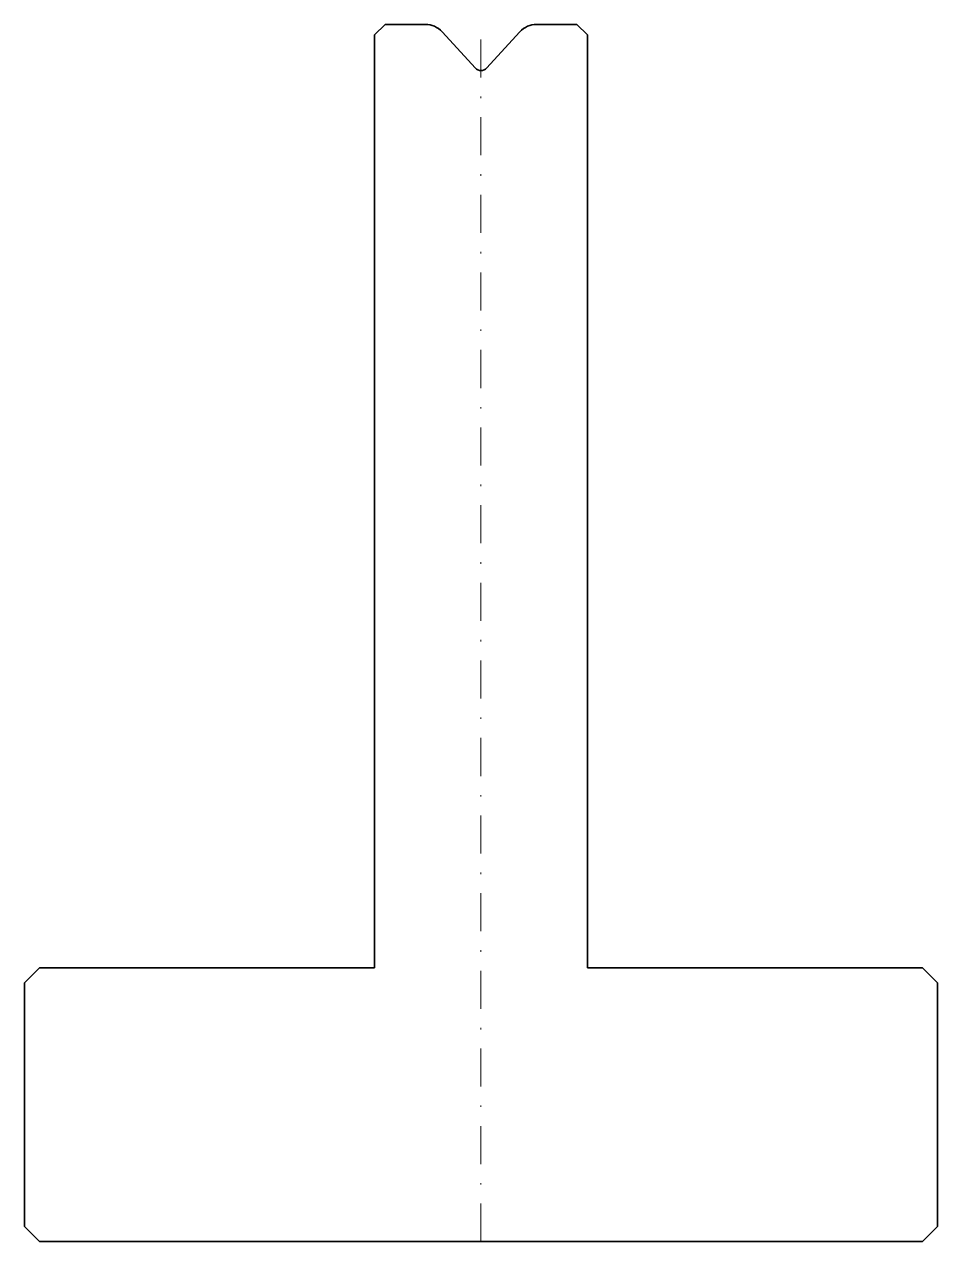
# Model space of a CAD drawing. Header units: millimetres. Extents: x -30 to 30, y -80 to 0.
import ezdxf

# ---------------------------------------------------------------- set-up
doc = ezdxf.new("R2010")
doc.units = ezdxf.units.MM
doc.header["$LTSCALE"] = 5
doc.linetypes.add('AUSGEZOGEN', pattern=[0])
doc.linetypes.add('DASHDOT', pattern=[1, 0.5, -0.25, 0, -0.25])
doc.layers.add('2', color=7, linetype='Continuous')

msp = doc.modelspace()

# ---------------------------------------------------------------- linework, layer by layer
at = {"layer": '2', "color": 7, "linetype": 'AUSGEZOGEN', "lineweight": 35}
for p, q in [((-6.3, 0), (-7, -0.7)), ((-3.66, 0), (-6.3, 0)), ((6.3, 0), (3.66, 0)), ((7, -0.7), (6.3, 0)), ((-7, -0.7), (-7, -62)), ((-0.369, -2.872), (-2.554, -0.487)), ((2.554, -0.487), (0.369, -2.872)), ((7, -62), (7, -0.7)), ((-29, -62), (-30, -63)), ((-7, -62), (-29, -62)), ((29, -62), (7, -62)), ((30, -63), (29, -62)), ((-30, -63), (-30, -79)), ((30, -79), (30, -63)), ((-30, -79), (-29, -80)), ((29, -80), (30, -79)), ((-29, -80), (29, -80))]:
    msp.add_line(p, q, dxfattribs=at)
at = {"layer": '2', "color": 7, "linetype": 'DASHDOT', "lineweight": 18}
msp.add_line((0, -80), (0, 0), dxfattribs=at)
at = {"layer": '2', "color": 7, "linetype": 'AUSGEZOGEN', "lineweight": 35}
for centre, radius, start, end in [((-3.66, -1.5), 1.5, 42.5, 90), ((3.66, -1.5), 1.5, 90, 137.5), ((0, -2.534), 0.5, 222.5, 317.5)]:
    msp.add_arc(centre, radius, start, end, dxfattribs=at)

doc.saveas('drawing.dxf')
